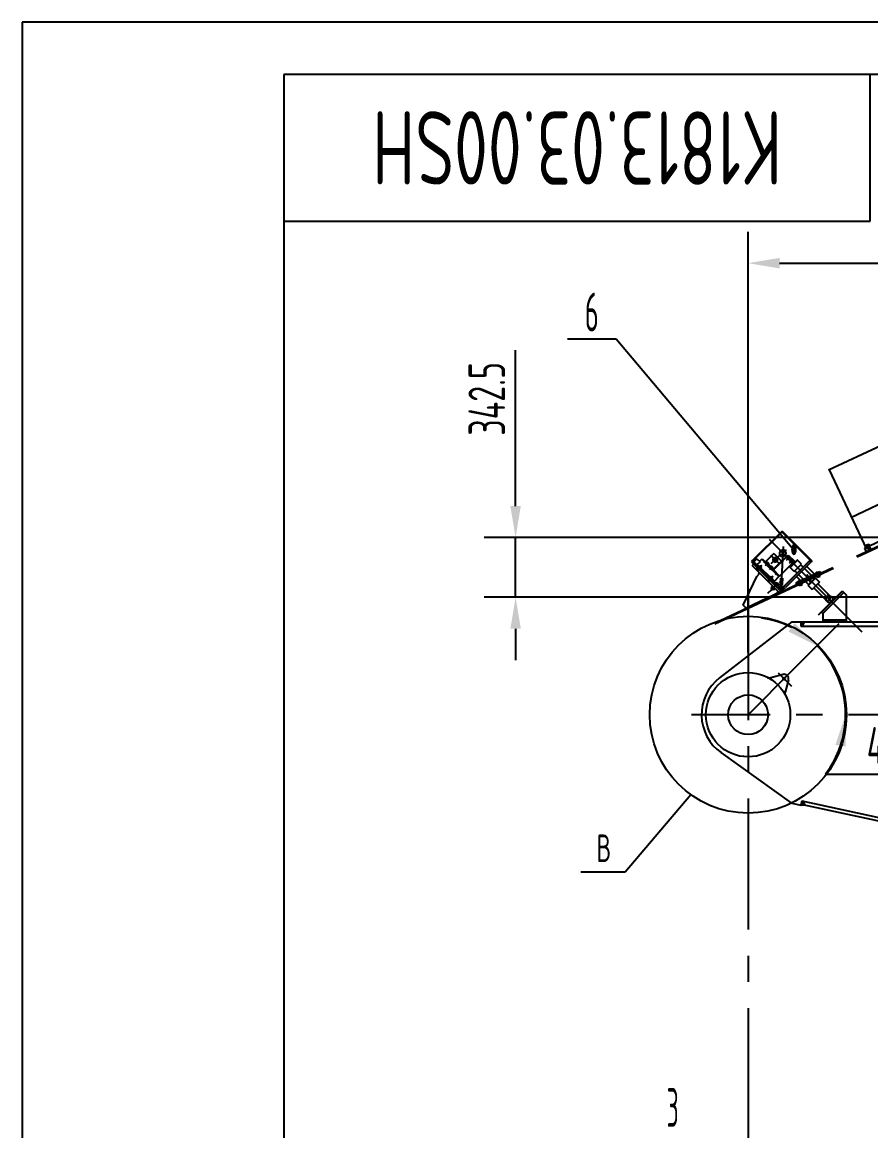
# Model space of a CAD drawing. Header units: millimetres. Extents: x -44903 to -2851, y -697 to 17820.
# Drawn here: x -44903 to -40040, y 11468 to 17820 of the extents above; entities that cross this region are included whole.
import ezdxf
from ezdxf.enums import TextEntityAlignment as Align

# ---------------------------------------------------------------- set-up
doc = ezdxf.new("R2010")
doc.units = ezdxf.units.MM
doc.header["$LTSCALE"] = 600
for name, pattern in [('F', [0.75, 0.5, -0.25]), ('G', [2, 1.25, -0.25, 0.25, -0.25]), ('K', [2.5, 1.25, -0.25, 0.25, -0.25, 0.25, -0.25])]:
    doc.linetypes.add(name, pattern=pattern)
for name, color, linetype in [('01', 7, 'Continuous'), ('02', 1, 'Continuous'), ('04', 2, 'F'), ('05', 142, 'G'), ('07', 6, 'K'), ('08', 1, 'Continuous'), ('11', 3, 'Continuous')]:
    doc.layers.add(name, color=color, linetype=linetype)
doc.styles.get("Standard").update_dxf_attribs({"font": 'isocp', "width": 0.707, "bigfont": 'intecad.shx'})
doc.dimstyles.new('INTE', dxfattribs={"dimscale": 60, "dimtxt": 3.5, "dimasz": 3, "dimexe": 3, "dimexo": 0, "dimgap": 1, "dimtad": 1, "dimdec": 3, "dimdsep": 46, "dimtxsty": 'Standard', "dimcen": 0, "dimclrd": 1, "dimclre": 1, "dimclrt": 3, "dimaunit": 1, "dimadec": 0, "dimazin": 0, "dimtfac": 1, "dimtdec": 3, "dimtmove": 0, "dimatfit": 0, "dimfxl": 1, "dimarcsym": 0})
doc.dimstyles.new('INTE$2', dxfattribs={"dimscale": 60, "dimtxt": 3.5, "dimasz": 3, "dimexe": 3, "dimexo": 0, "dimgap": 1, "dimtad": 1, "dimtih": 1, "dimtoh": 1, "dimdec": 3, "dimdsep": 46, "dimtxsty": 'Standard', "dimcen": 0, "dimclrd": 1, "dimclre": 1, "dimclrt": 3, "dimaunit": 1, "dimadec": 0, "dimazin": 0, "dimtfac": 1, "dimtdec": 3, "dimtmove": 0, "dimatfit": 0, "dimfxl": 1, "dimarcsym": 0})

# ---------------------------------------------------------------- blocks, each defined once
blk = doc.blocks.new('*D89')
at = {"layer": '08', "color": 1, "lineweight": -2}
for p, q in [((-40743.2, 14208.7), (-40743.2, 16619.2)), ((-33733.2, 15119.4), (-33733.2, 16619.2)), ((-40563.2, 16439.2), (-33913.2, 16439.2))]:
    blk.add_line(p, q, dxfattribs=at)
at = {"layer": '08', "color": 1}
for points in [[(-40563.2, 16469.2), (-40563.2, 16409.2), (-40743.2, 16439.2)], [(-33913.2, 16469.2), (-33913.2, 16409.2), (-33733.2, 16439.2)]]:
    blk.add_solid(points, dxfattribs=at)
at = {"layer": 'DEFPOINTS', "color": 0}
for p in [(-33733.2, 16439.2), (-33733.2, 15119.4), (-40743.2, 14208.7)]:
    blk.add_point(p, dxfattribs=at)
at = {"layer": '08', "color": 3, "insert": (-36235.8, 16604.2), "char_height": 210, "attachment_point": 5}
blk.add_mtext('7010%%p0.5', dxfattribs=at)
blk = doc.blocks.new('*D91')
at = {"layer": '08', "color": 1, "lineweight": -2}
for p, q in [((-42075.7, 15047.4), (-42075.7, 15940.1)), ((-36209.9, 14867.4), (-42255.7, 14867.4)), ((-42075.7, 14524.9), (-42075.7, 14867.4)), ((-37334.2, 14524.9), (-42255.7, 14524.9)), ((-42075.7, 14344.9), (-42075.7, 14164.9))]:
    blk.add_line(p, q, dxfattribs=at)
at = {"layer": '08', "color": 1}
for points in [[(-42105.7, 15047.4), (-42045.7, 15047.4), (-42075.7, 14867.4)], [(-42105.7, 14344.9), (-42045.7, 14344.9), (-42075.7, 14524.9)]]:
    blk.add_solid(points, dxfattribs=at)
at = {"layer": 'DEFPOINTS', "color": 0}
for p in [(-42075.7, 14867.4), (-36209.9, 14867.4), (-37334.2, 14524.9)]:
    blk.add_point(p, dxfattribs=at)
at = {"layer": '08', "color": 3, "insert": (-42240.7, 15661.7), "char_height": 210, "attachment_point": 5, "rotation": 90}
blk.add_mtext('342.5', dxfattribs=at)
blk = doc.blocks.new('*D107')
at = {"layer": '08', "color": 1, "lineweight": -2}
for p, q in [((-40486.6, 14108.5), (-40220.8, 14374.3)), ((-40300.4, 13511.1), (-39733.1, 13511.1))]:
    blk.add_line(p, q, dxfattribs=at)
for start, end in [(63.53749, 82.07498), (360, 45), (322.41632, 360), (322.92502, 341.46251)]:
    blk.add_arc((-40743.2, 13851.9), 558.8, start, end, dxfattribs=at)
at = {"layer": '08', "color": 1}
for points in [[(-40476.7, 14376.5), (-40511.7, 14327.8), (-40348.1, 14247)], [(-40243, 13679.1), (-40183.8, 13669.4), (-40184.4, 13851.9)]]:
    blk.add_solid(points, dxfattribs=at)
at = {"layer": 'DEFPOINTS', "color": 0}
for p in [(-40486.6, 14108.5), (-40259.3, 14131.3), (-41068.3, 13851.9), (-40743.2, 13851.9), (-22617.3, 13851.9)]:
    blk.add_point(p, dxfattribs=at)
at = {"layer": '08', "color": 3, "insert": (-39926.8, 13676.1), "char_height": 210, "attachment_point": 5}
blk.add_mtext('45°', dxfattribs=at)
blk = doc.blocks.new('*D114')
at = {"layer": '08', "color": 1, "lineweight": -2}
blk.add_line((-27154.4, 16020.6), (-27444.7, 16174.6), dxfattribs=at)
for start, end in [(154.21976, 163.98138), (168.06136, 177.84106)]:
    blk.add_arc((-23065.2, 13851.9), 4777.3, start, end, dxfattribs=at)
at = {"layer": '08', "color": 1}
for points in [[(-27393.8, 15943.2), (-27340.2, 15916.1), (-27285.7, 16090.2)], [(-27809.1, 14031.3), (-27869.1, 14032.5), (-27842.5, 13851.9)]]:
    blk.add_solid(points, dxfattribs=at)
at = {"layer": 'DEFPOINTS', "color": 0}
for p in [(-27154.4, 16020.6), (-27592.3, 15377.7), (-41068.3, 13851.9), (-23065.2, 13851.9), (-22617.3, 13851.9)]:
    blk.add_point(p, dxfattribs=at)
at = {"layer": '08', "color": 3, "insert": (-27701.2, 15005.2), "char_height": 210, "attachment_point": 5}
blk.add_mtext('28°', dxfattribs=at)
blk = doc.blocks.new('*U186')
at = {"layer": '01'}
for p, q in [((-9.2, 3.1), (-9.2, 0)), ((0, 3.1), (-9.2, 3.1)), ((-9.2, 0), (0, 0)), ((0, 0), (-1.8, 3.1)), ((0, 3.1), (1.8, 0)), ((0, 3.1), (9.2, 3.1)), ((9.2, 0), (0, 0)), ((9.2, 3.1), (9.2, 0))]:
    blk.add_line(p, q, dxfattribs=at)
at = {"layer": '05'}
blk.add_line((0, 5.2), (0, -2.1), dxfattribs=at)
blk = doc.blocks.new('*U185')
at = {"layer": '01'}
for p, q in [((-10.8, 0), (-10.8, 10)), ((-10.8, 10), (0, 10)), ((-10.8, 6), (0, 6)), ((0, 10), (0, 0)), ((0, -10), (0, 0)), ((-10.8, 0), (-10.8, -10)), ((-10.8, -6), (0, -6)), ((-10.8, -10), (0, -10))]:
    blk.add_line(p, q, dxfattribs=at)
at = {"layer": '05'}
blk.add_line((-11.9, 0), (1.1, 0), dxfattribs=at)
blk = doc.blocks.new('*U187')
at = {"layer": '01'}
for p, q in [((-5.2, 0), (-5.2, 5.5)), ((-5.2, 5.5), (0, 5.5)), ((-5.2, 3), (0, 3)), ((0, 5.5), (0, 0)), ((0, -5.5), (0, 0)), ((-5.2, 0), (-5.2, -5.5)), ((-5.2, -3), (0, -3)), ((-5.2, -5.5), (0, -5.5))]:
    blk.add_line(p, q, dxfattribs=at)
at = {"layer": '05'}
blk.add_line((-6.3, 0), (1.1, 0), dxfattribs=at)
blk = doc.blocks.new('*U188')
at = {"layer": '01'}
for p, q in [((-4.6, 1.6), (-4.6, 0)), ((0, 1.6), (-4.6, 1.6)), ((-4.6, 0), (0, 0)), ((0, 0), (-0.9, 1.6)), ((0, 1.6), (0.9, 0)), ((0, 1.6), (4.6, 1.6)), ((4.6, 0), (0, 0)), ((4.6, 1.6), (4.6, 0))]:
    blk.add_line(p, q, dxfattribs=at)
at = {"layer": '05'}
blk.add_line((0, 3.7), (0, -2.1), dxfattribs=at)
blk = doc.blocks.new('*U184')
at = {"layer": '01'}
for p, q in [((0, 8.9), (-8, 4.3)), ((-8, 4.3), (-8, 0)), ((-8, -4.3), (-8, 0)), ((8, 4.3), (0, 8.9)), ((8, 0), (8, 4.3)), ((8, 0), (8, -4.3)), ((0, -8.9), (-8, -4.3)), ((8, -4.3), (0, -8.9))]:
    blk.add_line(p, q, dxfattribs=at)
at = {"layer": '05'}
for p, q in [((-9.9, 0), (9.3, 0)), ((0, -10.7), (0, 10.3))]:
    blk.add_line(p, q, dxfattribs=at)
blk = doc.blocks.new('*U197')
at = {"layer": '01'}
for p, q in [((-9.2, 3.1), (-9.2, 0)), ((0, 3.1), (-9.2, 3.1)), ((-9.2, 0), (0, 0)), ((0, 0), (-1.8, 3.1)), ((0, 3.1), (1.8, 0)), ((0, 3.1), (9.2, 3.1)), ((9.2, 0), (0, 0)), ((9.2, 3.1), (9.2, 0))]:
    blk.add_line(p, q, dxfattribs=at)
at = {"layer": '05'}
blk.add_line((0, 5.2), (0, -2.1), dxfattribs=at)
blk = doc.blocks.new('*U213', base_point=(251.96, 168.31))
at = {"layer": '01'}
for p, q in [((251.96, 168.31), (251.96, 182.31)), ((195.96, 168.31), (251.96, 168.31))]:
    blk.add_line(p, q, dxfattribs=at)
blk = doc.blocks.new('*U214')
at = {"layer": '04'}
blk.add_blockref('*U213', (0, 0), dxfattribs=at)
blk = doc.blocks.new('*U215')
at = {"layer": '01'}
for points in [[(415, 292), (25, 292)], [(25, 292), (25, 5)]]:
    blk.add_lwpolyline(points, dxfattribs=at)
at = {"layer": '02'}
for points in [[(420, 297), (0, 297)], [(0, 297), (0, 0)]]:
    blk.add_lwpolyline(points, dxfattribs=at)

msp = doc.modelspace()

# ---------------------------------------------------------------- hatches: boundary and pattern name
at = {"layer": '01'}
for points in [[(-40547.0654, 14901.4243), (-40548.1261, 14900.3636), (-40550.2474, 14902.4849)], [(-40425.3337, 14699.3011), (-40429.0879, 14699.3011), (-40427.2108, 14697.424)], [(-40680.4926, 14667.1559), (-40675.7589, 14662.4222), (-40681.8033, 14656.3777)], [(-40463.7362, 14660.8986), (-40463.7362, 14664.6528), (-40461.8591, 14662.7757)], [(-40432.2044, 14384.9243), (-40441.2044, 14384.9243), (-40441.2044, 14359.9243), (-40432.2044, 14359.9243)], [(-40419.947, 13335.3813), (-40432.2044, 13338.0455), (-40441.2044, 13333.9243)]]:
    msp.add_hatch(color=256, dxfattribs=at).paths.add_polyline_path(points)
h = msp.add_hatch(color=256, dxfattribs=at)
h.paths.add_polyline_path([(-40564.9971, 14551.6604), (-40570.5315, 14557.1948), (-40577.8289, 14545.6221)])
h.paths.add_polyline_path([(-40553.4569, 14557.0908), (-40556.5118, 14560.1457), (-40564.9971, 14551.6604)])
h.paths.add_polyline_path([(-40541.9437, 14562.5086), (-40561.2066, 14564.8405), (-40553.4569, 14557.0908)])
at = {"layer": '01', "linetype": 'Continuous'}
msp.add_hatch(color=7, dxfattribs=at).paths.add_polyline_path([(-40420.5136, 14384.9243), (-40432.2044, 14384.9243), (-40432.2044, 14359.9243)])
at = {"layer": '01'}
h = msp.add_hatch(color=256, dxfattribs=at)
h.paths.add_polyline_path([(-40419.947, 13335.3813), (-40441.2044, 13333.9243), (-40435.7356, 13359.28), (-40427.9549, 13357.5888), (-40427.9556, 13357.5855)])
h.paths.add_polyline_path([(-40432.2044, 13338.0455), (-40419.947, 13335.3813), (-40427.9556, 13357.5855)])

# ---------------------------------------------------------------- linework, layer by layer
for p, q in [((-40543.1997, 14082.5477), (-40613.7569, 14063.6419)), ((-40512.5811, 14051.929), (-40531.4868, 13981.3719))]:
    msp.add_line(p, q)
for centre, radius in [((-40743.2044, 13851.9243), 241.5), ((-40536.7292, 14058.3995), 6.5)]:
    msp.add_circle(centre, radius)
for centre, start, end in [((-40620.2274, 14087.7901), 242.46310164, 285), ((-40536.7292, 14058.3995), 345, 105), ((-40507.3387, 13974.9014), 165, 207.53689836)]:
    msp.add_arc(centre, 25, start, end)
for p, q in [((-40550.2474, 14902.4849), (-40717.4782, 14735.2542)), ((-40547.0654, 14901.4243), (-40715.3568, 14733.1329)), ((-40550.2474, 14902.4849), (-40547.0654, 14901.4243)), ((-40550.2474, 14902.4849), (-40548.1261, 14900.3636)), ((-40549.1868, 14899.3029), (-40378.774, 14728.8902)), ((-40376.6527, 14731.0115), (-40547.0654, 14901.4243)), ((-40059.7381, 14825.3559), (-40068.7991, 14821.0899)), ((-40068.7991, 14821.0899), (-40065.6043, 14814.3043)), ((-40065.6043, 14814.3043), (-40056.5434, 14818.5703)), ((-40061.9718, 14816.0146), (-40065.1665, 14822.8001)), ((-40061.9718, 14816.0146), (-40051.3227, 14793.3961)), ((-40059.7381, 14825.3559), (-40050.6771, 14829.6219)), ((-40059.7355, 14811.2647), (-40054.3071, 14813.8205)), ((-40047.4824, 14822.8364), (-40056.5434, 14818.5703)), ((-40051.1149, 14821.1261), (-40054.3096, 14827.9117)), ((-40048.8786, 14816.3762), (-40054.3071, 14813.8205)), ((-40051.1149, 14821.1261), (-40040.4658, 14798.5076)), ((-40050.6771, 14829.6219), (-40047.4824, 14822.8364)), ((-40692.7294, 14745.8608), (-40710.4071, 14728.1831)), ((-40692.7294, 14745.8608), (-40675.0518, 14728.1831)), ((-40677.5266, 14730.658), (-40663.3845, 14744.8001)), ((-40598.3307, 14681.1605), (-40512.7708, 14766.7204)), ((-40547.446, 14754.6139), (-40547.1498, 14760.1059)), ((-40543.4518, 14754.3984), (-40543.1527, 14760.0081)), ((-40531.1555, 14749.0428), (-40513.4779, 14766.7204)), ((-40529.8687, 14749.6224), (-40530.2223, 14749.976)), ((-40514.0576, 14765.4336), (-40514.4111, 14765.7872)), ((-40512.7708, 14766.7204), (-40477.4154, 14731.3651)), ((-40461.5055, 14738.0826), (-40502.5177, 14697.0704)), ((-40460.0913, 14738.0826), (-40502.5177, 14695.6562)), ((-40460.0913, 14738.0826), (-40461.5055, 14738.0826)), ((-40437.4639, 14715.4552), (-40460.0913, 14738.0826)), ((-40387.2593, 14737.3755), (-40427.2108, 14697.424)), ((-40051.3227, 14793.3961), (-40045.8943, 14795.9518)), ((-40040.4658, 14798.5076), (-40045.8943, 14795.9518)), ((-40040.4658, 14798.5076), (-40045.8943, 14795.9518)), ((-40717.4782, 14735.2542), (-40724.5492, 14728.1831)), ((-40724.5492, 14728.1831), (-40553.4569, 14557.0908)), ((-40711.8213, 14715.4552), (-40720.3066, 14706.9699)), ((-40564.9971, 14551.6604), (-40720.3066, 14706.9699)), ((-40571.1071, 14588.8831), (-40717.4782, 14735.2542)), ((-40717.4782, 14735.2542), (-40580.2995, 14598.0755)), ((-40675.0518, 14728.1831), (-40692.7294, 14710.5054)), ((-40690.9793, 14688.9564), (-40688.1509, 14691.7848)), ((-40683.1658, 14681.1428), (-40690.9793, 14688.9564)), ((-40686.3655, 14689.9993), (-40689.1939, 14687.1709)), ((-40682.1228, 14685.7567), (-40684.9513, 14682.9283)), ((-40683.1658, 14681.1428), (-40680.3374, 14683.9713)), ((-40672.3648, 14704.0001), (-40668.6878, 14707.677)), ((-40664.4452, 14703.4344), (-40668.6878, 14707.677)), ((-40668.1221, 14699.7574), (-40664.4452, 14703.4344)), ((-40645.4562, 14718.3865), (-40643.3349, 14720.5078)), ((-40640.86, 14713.7903), (-40644.6899, 14709.9604)), ((-40644.6899, 14709.9604), (-40642.5686, 14707.8391)), ((-40640.4473, 14705.7178), (-40642.5686, 14707.8391)), ((-40636.6174, 14709.5477), (-40640.4473, 14705.7178)), ((-40632.7459, 14725.4753), (-40635.5744, 14722.6468)), ((-40633.7889, 14720.8614), (-40630.9605, 14723.6898)), ((-40628.8392, 14721.5685), (-40632.7459, 14725.4753)), ((-40629.5463, 14716.6188), (-40626.7179, 14719.4472)), ((-40628.8392, 14721.5685), (-40624.9324, 14717.6617)), ((-40624.9324, 14717.6617), (-40627.7608, 14714.8333)), ((-40618.2326, 14691.1629), (-40622.0625, 14687.333)), ((-40622.0625, 14687.333), (-40619.9412, 14685.2117)), ((-40617.8199, 14683.0904), (-40619.9412, 14685.2117)), ((-40613.9899, 14686.9203), (-40617.8199, 14683.0904)), ((-40610.1185, 14702.8479), (-40612.947, 14700.0194)), ((-40611.1615, 14698.234), (-40608.3331, 14701.0624)), ((-40606.2118, 14698.9411), (-40610.1185, 14702.8479)), ((-40609.3937, 14682.3241), (-40607.2724, 14684.4454)), ((-40606.9189, 14693.9913), (-40604.0904, 14696.8198)), ((-40606.2118, 14698.9411), (-40602.305, 14695.0343)), ((-40602.305, 14695.0343), (-40605.1334, 14692.2059)), ((-40562.9753, 14645.8052), (-40598.3307, 14681.1605)), ((-40477.4154, 14731.3651), (-40562.9753, 14645.8052)), ((-40535.7517, 14588.8831), (-40391.5019, 14733.1329)), ((-40384.4309, 14726.0618), (-40528.6807, 14581.812)), ((-40502.5177, 14695.6562), (-40502.5177, 14697.0704)), ((-40479.8903, 14673.0288), (-40502.5177, 14695.6562)), ((-40489.9172, 14709.6709), (-40494.5134, 14714.2671)), ((-40479.8903, 14673.0288), (-40437.4639, 14715.4552)), ((-40474.106, 14725.4821), (-40478.7022, 14730.0783)), ((-40457.97, 14693.5349), (-40478.4761, 14673.0288)), ((-40475.2941, 14676.2108), (-40461.8591, 14662.7757)), ((-40457.97, 14693.5349), (-40437.4639, 14714.041)), ((-40427.2108, 14697.424), (-40440.6459, 14710.859)), ((-40437.4639, 14714.041), (-40437.4639, 14715.4552)), ((-40429.0879, 14699.3011), (-40425.3337, 14699.3011)), ((-40420.1398, 14690.3529), (-40379.7275, 14649.9406)), ((-40384.4309, 14726.0618), (-40391.5019, 14733.1329)), ((-40378.774, 14728.8902), (-40376.6527, 14731.0115)), ((-40772.0976, 14480.1608), (-40693.4365, 14644.7445)), ((-40693.4365, 14644.7445), (-40675.7589, 14662.4222)), ((-40681.8033, 14656.3777), (-40680.4926, 14667.1559)), ((-40628.0468, 14626.0239), (-40625.2184, 14628.8523)), ((-40620.2333, 14618.2103), (-40628.0468, 14626.0239)), ((-40623.433, 14627.0668), (-40626.2614, 14624.2384)), ((-40619.1903, 14622.8242), (-40622.0188, 14619.9958)), ((-40620.2333, 14618.2103), (-40617.4049, 14621.0387)), ((-40609.4322, 14641.0675), (-40605.7553, 14644.7445)), ((-40605.7553, 14644.7445), (-40601.5127, 14640.5019)), ((-40605.1896, 14636.8249), (-40601.5127, 14640.5019)), ((-40564.3895, 14645.8052), (-40596.2094, 14613.9854)), ((-40582.0778, 14610.4604), (-40587.3811, 14605.1571)), ((-40574.9961, 14603.3788), (-40582.0778, 14610.4604)), ((-40548.2053, 14609.6829), (-40558.1472, 14611.0289)), ((-40461.8591, 14662.7757), (-40526.5593, 14598.0755)), ((-40478.4761, 14673.0288), (-40479.8903, 14673.0288)), ((-40463.7362, 14664.6528), (-40463.7362, 14660.8986)), ((-40456.3191, 14616.7416), (-40451.795, 14618.8705)), ((-40455.2272, 14614.4212), (-40456.3191, 14616.7416)), ((-40454.788, 14655.7047), (-40426.8419, 14627.7585)), ((-40447.2709, 14620.9994), (-40451.795, 14618.8705)), ((-40446.1781, 14618.6772), (-40447.2709, 14620.9994)), ((-40419.3423, 14620.259), (-40396.0981, 14597.0148)), ((-40399.2801, 14592.4186), (-40356.8537, 14634.845)), ((-40378.774, 14614.3389), (-40399.2801, 14593.8328)), ((-40378.774, 14614.3389), (-40358.2679, 14634.845)), ((-40334.2263, 14612.2176), (-40376.6527, 14569.7912)), ((-40372.2201, 14642.4333), (-40361.4499, 14631.663)), ((-40358.2679, 14634.845), (-40356.8537, 14634.845)), ((-40356.8537, 14634.845), (-40334.2263, 14612.2176)), ((-40354.9787, 14664.4294), (-40350.4546, 14666.5583)), ((-40353.8859, 14662.1072), (-40354.9787, 14664.4294)), ((-40354.7324, 14590.2973), (-40334.2263, 14610.8034)), ((-40345.9305, 14668.6872), (-40350.4546, 14666.5583)), ((-40343.0459, 14650.8143), (-40350.0131, 14647.5358)), ((-40350.0131, 14647.5358), (-40348.9061, 14645.1832)), ((-40349.9783, 14644.6787), (-40341.9389, 14648.4618)), ((-40347.2533, 14638.8878), (-40349.9783, 14644.6787)), ((-40348.9061, 14645.1832), (-40341.9389, 14648.4618)), ((-40339.2139, 14642.6709), (-40347.2533, 14638.8878)), ((-40346.463, 14646.3329), (-40343.738, 14640.542)), ((-40344.8385, 14666.3668), (-40345.9305, 14668.6872)), ((-40341.9389, 14648.4618), (-40344.4042, 14650.1752)), ((-40343.0459, 14650.8143), (-40336.0788, 14654.0929)), ((-40343.0459, 14650.8143), (-40340.5807, 14649.1009)), ((-40333.8995, 14652.2449), (-40341.9389, 14648.4618)), ((-40334.9718, 14651.7403), (-40341.9389, 14648.4618)), ((-40339.2139, 14642.6709), (-40331.1745, 14646.454)), ((-40337.4148, 14650.5907), (-40334.6898, 14644.7998)), ((-40336.0788, 14654.0929), (-40334.9718, 14651.7403)), ((-40334.2263, 14612.2176), (-40334.2263, 14610.8034)), ((-40331.1745, 14646.454), (-40333.8995, 14652.2449)), ((-40553.4569, 14557.0908), (-40754.4161, 14462.4794)), ((-40609.9272, 14576.933), (-40612.8264, 14574.0338)), ((-40612.8264, 14574.0338), (-40608.5837, 14569.7912)), ((-40604.3411, 14565.5485), (-40608.5837, 14569.7912)), ((-40601.4419, 14568.4477), (-40604.3411, 14565.5485)), ((-40587.3811, 14605.1571), (-40580.2995, 14598.0755)), ((-40584.5421, 14602.3181), (-40579.2388, 14607.6214)), ((-40573.2178, 14590.9938), (-40580.2995, 14598.0755)), ((-40570.5315, 14557.1948), (-40577.8289, 14545.6221)), ((-40576.0568, 14593.8328), (-40570.7535, 14599.1361)), ((-40574.9961, 14603.3788), (-40567.9145, 14596.2971)), ((-40567.9145, 14596.2971), (-40573.2178, 14590.9938)), ((-40564.9971, 14551.6604), (-40556.5118, 14560.1457)), ((-40558.4056, 14579.2892), (-40562.3998, 14579.5046)), ((-40561.2066, 14564.8405), (-40541.9437, 14562.5086)), ((-40552.2431, 14581.3665), (-40559.765, 14590.222)), ((-40548.2946, 14608.4883), (-40558.3012, 14608.6352)), ((-40548.277, 14609.6882), (-40558.2836, 14609.8351)), ((-40556.7164, 14592.8116), (-40549.1944, 14583.9561)), ((-40548.3593, 14607.2892), (-40552.8005, 14607.3544)), ((-40550.5539, 14594.8889), (-40546.5597, 14594.6735)), ((-40444.3864, 14603.1266), (-40451.3535, 14599.848)), ((-40451.3535, 14599.848), (-40450.2465, 14597.4955)), ((-40451.3187, 14596.9909), (-40443.2793, 14600.774)), ((-40448.5937, 14591.2001), (-40451.3187, 14596.9909)), ((-40450.2465, 14597.4955), (-40443.2793, 14600.774)), ((-40440.5543, 14594.9831), (-40448.5937, 14591.2001)), ((-40447.8034, 14598.6451), (-40445.0784, 14592.8542)), ((-40444.3864, 14603.1266), (-40444.6376, 14600.1349)), ((-40444.3864, 14603.1266), (-40437.4192, 14606.4051)), ((-40435.2399, 14604.5571), (-40443.2793, 14600.774)), ((-40436.3122, 14604.0526), (-40443.2793, 14600.774)), ((-40443.2793, 14600.774), (-40443.0281, 14603.7657)), ((-40440.5543, 14594.9831), (-40432.5149, 14598.7662)), ((-40438.7552, 14602.9029), (-40436.0302, 14597.1121)), ((-40437.4192, 14606.4051), (-40436.3122, 14604.0526)), ((-40432.5149, 14598.7662), (-40435.2399, 14604.5571)), ((-40399.2801, 14593.8328), (-40399.2801, 14592.4186)), ((-40399.2801, 14592.4186), (-40376.6527, 14569.7912)), ((-40376.6527, 14569.7912), (-40375.2385, 14569.7912)), ((-40354.7324, 14590.2973), (-40375.2385, 14569.7912)), ((-40201.9973, 14559.8917), (-40322.4251, 14439.4639)), ((-40194.9263, 14552.8206), (-40315.3541, 14432.3928)), ((-40201.9973, 14559.8917), (-40194.9263, 14552.8206)), ((-40194.9263, 14552.8206), (-40180.7841, 14538.6785)), ((-40308.0679, 14523.8247), (-40309.4776, 14522.415)), ((-40296.6398, 14512.3967), (-40308.0679, 14523.8247)), ((-40288.2598, 14543.6328), (-40286.8501, 14545.0424)), ((-40276.8318, 14532.2047), (-40288.2598, 14543.6328)), ((-40180.7841, 14538.6785), (-40180.7841, 14384.9243)), ((-40754.4161, 14462.4794), (-40772.0976, 14480.1608)), ((-40322.4251, 14439.4639), (-40315.3541, 14432.3928)), ((-40315.3541, 14432.3928), (-40315.3541, 14384.9243)), ((-40492.2044, 14384.9243), (-40906.9763, 14062.7982)), ((-40492.2044, 14384.9243), (-33381.9156, 14384.9243)), ((-40441.2044, 14384.9243), (-40441.2044, 14359.9243)), ((-40315.3541, 14394.9243), (-40180.7841, 14394.9243)), ((-40315.3541, 14384.9243), (-40180.7841, 14384.9243)), ((-40492.2044, 13344.9243), (-40898.2522, 13634.5555)), ((-40492.2044, 13344.9243), (-40441.2044, 13333.9243)), ((-40435.7361, 13359.2774), (-40441.2044, 13333.9243)), ((-40435.7356, 13359.28), (-34137.8203, 11990.3898)), ((-40432.2044, 13338.0455), (-40427.9556, 13357.5855)), ((-40427.9556, 13357.5855), (-40419.947, 13335.3813)), ((-40441.2044, 13333.9243), (-40432.2044, 13338.0455)), ((-40441.2044, 13333.9243), (-40419.947, 13335.3813)), ((-40432.2044, 13338.0455), (-34142.0682, 11970.8461))]:
    msp.add_line(p, q, dxfattribs=at)
at = {"layer": '01', "color": 7, "linetype": 'Continuous'}
for p, q in [((-40665.5058, 14742.6788), (-40566.5109, 14643.6838)), ((-40663.3845, 14744.8001), (-40564.3895, 14645.8052)), ((-40595.6052, 14776.0157), (-40645.1026, 14726.5183)), ((-40595.6052, 14776.0157), (-40551.7645, 14732.1751)), ((-40543.4518, 14754.3984), (-40547.446, 14754.6139)), ((-40531.1555, 14749.0428), (-40530.802, 14748.6892)), ((-40513.4779, 14766.7204), (-40513.1243, 14766.3669)), ((-40679.648, 14701.6666), (-40690.6081, 14712.6268)), ((-40603.9875, 14626.0062), (-40679.648, 14701.6666)), ((-40645.4562, 14718.3865), (-40609.3937, 14682.3241)), ((-40642.2742, 14729.3467), (-40598.4336, 14685.5061)), ((-40551.7645, 14732.1751), (-40601.262, 14682.6776)), ((-40495.4466, 14713.3339), (-40490.8504, 14708.7377)), ((-40477.769, 14731.0115), (-40473.1728, 14726.4153)), ((-40363.3817, 14657.6364), (-40408.1189, 14702.3737)), ((-40594.088, 14616.1067), (-40603.9875, 14626.0062)), ((-40468.788, 14608.0098), (-40331.2674, 14672.7562)), ((-40443.1877, 14620.0627), (-40466.8088, 14643.6838)), ((-40327.0096, 14663.708), (-40464.543, 14598.9889)), ((-40331.2674, 14672.7562), (-40327.0096, 14663.708)), ((-40553.907, 14608.5707), (-40554.4762, 14598.0195)), ((-40552.8005, 14607.3544), (-40553.3075, 14597.9565)), ((-40468.788, 14608.0098), (-40464.5301, 14598.9615)), ((-40366.0461, 14578.9836), (-40296.2171, 14509.1546)), ((-40343.4187, 14601.611), (-40273.5897, 14531.782)), ((-40441.2044, 14359.9243), (-33443.592, 14359.9243)), ((-40432.2044, 14384.9243), (-40432.2044, 14359.9243)), ((-40432.2044, 14359.9243), (-40420.5136, 14384.9243))]:
    msp.add_line(p, q, dxfattribs=at)
msp.add_circle((-40587.827, 14739.9533), 10, dxfattribs=at)
at = {"layer": '01'}
for centre, radius in [((-40558.2277, 14610.4344), 0.6), ((-40553.8918, 14597.988), 0.5852), ((-40553.3861, 14607.363), 0.5852), ((-40277.6577, 14513.2226), 19), ((-40277.6577, 14513.2226), 5), ((-40743.2044, 13851.9243), 114)]:
    msp.add_circle(centre, radius, dxfattribs=at)
for centre, radius, start, end in [((-40544.237, 14776.9735), 19, 272.94793723, 260.8700203), ((-40545.1527, 14759.9982), 2, 353.61070622, 176.91234872), ((-40553.4294, 14606.5607), 35, 225, 315), ((-40553.4294, 14606.5607), 25, 225, 272.26686148), ((-40554.9106, 14579.1007), 7.5, 176.91234872, 40.34488527), ((-40554.0488, 14595.0774), 7.5, 91.38742798, 220.34488527), ((-40558.2924, 14609.2352), 0.6, 89.15895403, 269.15895403), ((-40554.9106, 14579.1007), 3.5, 176.91234872, 40.34488527), ((-40554.0488, 14595.0774), 3.5, 96.53726183, 220.34488527), ((-40554.0488, 14595.0774), 3.5, 356.91234872, 77.2874356), ((-40554.0488, 14595.0774), 7.5, 356.91234872, 82.43726945), ((-40548.3505, 14607.8891), 0.6, 269.15895407, 86.91234871), ((-40548.2858, 14609.0883), 0.6, 269.15895403, 89.15895403), ((-40553.4294, 14606.5607), 25, 282.41108147, 315), ((-40743.2044, 13851.9243), 267, 127.83414814, 234.49998553)]:
    msp.add_arc(centre, radius, start, end, dxfattribs=at)
at = {"layer": '02'}
for p, q in [((-41499.7434, 16002.8117), (-41778.7434, 16002.8117)), ((-40480.6369, 14795.1163), (-41499.7434, 16002.8117)), ((-40050.237, 14793.9072), (-40058.6498, 14811.7758)), ((-40041.5515, 14797.9965), (-40049.9643, 14815.8651)), ((-41070.5978, 13392.8796), (-41447.9801, 12950.228)), ((-41447.9801, 12950.228), (-41700.9273, 12950.228))]:
    msp.add_line(p, q, dxfattribs=at)
at = {"layer": '02', "color": 1, "linetype": 'Continuous'}
msp.add_circle((-40743.2044, 13851.9243), 563.8337, dxfattribs=at)
at = {"layer": '05'}
for p, q in [((-40089.4539, 14325.0188), (-40695.8901, 14931.455)), ((-40061.0437, 14828.1289), (-40044.3826, 14792.741)), ((-40563.4565, 14764.3238), (-40612.1975, 14715.5828)), ((-40563.0567, 14795.7931), (-40525.4173, 14758.1538)), ((-40525.4173, 14795.7931), (-40563.0567, 14758.1538)), ((-40523.357, 14738.4565), (-40503.4284, 14758.3851)), ((-40487.9887, 14738.4695), (-40502.9046, 14723.5536)), ((-40679.4556, 14705.3944), (-40696.6825, 14688.1676)), ((-40689.2399, 14682.8823), (-40664.057, 14708.0651)), ((-40626.6719, 14723.7358), (-40628.8146, 14721.5931)), ((-40604.0445, 14701.1084), (-40606.1872, 14698.9657)), ((-40600.6389, 14645.6182), (-40626.399, 14619.8582)), ((-40556.9399, 14634.3079), (-40558.6657, 14602.3143)), ((-40546.8842, 14635.0715), (-40548.6817, 14601.7488)), ((-40439.2493, 14592.2099), (-40453.306, 14622.0816)), ((-40382.8032, 14603.7795), (-40407.2733, 14655.7804)), ((-40337.9089, 14639.8976), (-40351.9656, 14669.7694)), ((-40343.9387, 14652.7115), (-40341.0466, 14646.5656)), ((-40743.2044, 14571.3305), (-40743.2044, 4057.2458)), ((-40609.9358, 14568.4391), (-40632.6666, 14545.7083)), ((-40570.6368, 14607.7381), (-40608.9011, 14569.4738)), ((-40603.0102, 14575.3647), (-40581.1352, 14597.2397)), ((-40574.5805, 14603.7944), (-40597.3113, 14581.0636)), ((-40445.2791, 14605.0237), (-40442.387, 14598.8778)), ((-40206.234, 14557.7763), (-40342.4892, 14421.5212)), ((-40486.6354, 14108.4934), (-40743.2044, 13851.9243)), ((-40571.2078, 14092.878), (-40494.1013, 14015.7715)), ((-22617.3033, 13851.9243), (-41068.288, 13851.9243))]:
    msp.add_line(p, q, dxfattribs=at)
at = {"layer": '05', "color": 142, "linetype": 'G'}
for p, q in [((-40542.165, 14815.3857), (-40555.6579, 14565.2472)), ((-40563.4565, 14715.5828), (-40612.1975, 14764.3238)), ((-40609.7473, 14761.8736), (-40565.9067, 14718.033)), ((-40505.6793, 14720.7788), (-40485.7507, 14740.7074)), ((-40653.4057, 14723.6662), (-40644.8775, 14732.1944)), ((-40585.5235, 14655.7839), (-40576.9952, 14664.3122)), ((-40383.8854, 14619.4503), (-40351.3736, 14586.9385)), ((-40286.7396, 14504.1408), (-40269.6775, 14521.2029))]:
    msp.add_line(p, q, dxfattribs=at)
at = {"layer": '05', "color": 4, "linetype": 'G'}
msp.add_line((-40407.2733, 14655.7804), (-40382.8032, 14603.7795), dxfattribs=at)
at = {"layer": '07'}
for p, q in [((-40281.8797, 15254.1484), (-39977.8704, 15397.28)), ((-40279.1489, 15255.4341), (-40064.7517, 14800.0577)), ((-40154.0906, 14982.7263), (-39850.0813, 15125.8579)), ((-40076.485, 14805.7552), (-40067.1984, 14786.0305))]:
    msp.add_line(p, q, dxfattribs=at)
at = {"layer": '07', "color": 6, "linetype": 'K'}
for p, q in [((-40936.5274, 14376.739), (-39607.184, 15002.5867)), ((-40932.9919, 14373.2035), (-39593.4027, 15003.5781)), ((-40076.485, 14805.7552), (-39750.0112, 14959.4633)), ((-40597.625, 14749.7512), (-40601.2113, 14736.367)), ((-40584.2407, 14753.3375), (-40597.625, 14749.7512)), ((-40574.4427, 14743.5396), (-40584.2407, 14753.3375)), ((-40578.029, 14730.1553), (-40574.4427, 14743.5396)), ((-40601.2113, 14736.367), (-40591.4133, 14726.569)), ((-40591.4133, 14726.569), (-40578.029, 14730.1553))]:
    msp.add_line(p, q, dxfattribs=at)
msp.add_circle((-40587.827, 14739.9533), 12, dxfattribs=at)

# ---------------------------------------------------------------- block references
at = {"layer": '02', "rotation": 44.99999999999999}
for p in [(-40513.1243, 14748.6892), (-40495.4466, 14731.0115)]:
    msp.add_blockref('*U184', p, dxfattribs=at)
at = {"layer": '04', "xscale": 60, "yscale": 60, "zscale": 60}
msp.add_blockref('*U215', (-44903.3791, 0), dxfattribs=at)
at = {"layer": '04', "xscale": 60, "yscale": 60}
msp.add_blockref('*U214', (-40043.3791, 16680), dxfattribs=at)
at = {"layer": '07'}
for name, p, rotation in [('*U197', (-40055.2229, 14815.7657), 25.21167276391128), ('*U188', (-40675.0518, 14697.0704), 315), ('*U187', (-40673.9204, 14698.2018), 225), ('*U188', (-40612.1193, 14634.1379), 315), ('*U187', (-40610.9879, 14635.2693), 225), ('*U185', (-40605.6846, 14572.6903), 225), ('*U186', (-40598.0478, 14580.3271), 315)]:
    msp.add_blockref(name, p, dxfattribs=dict(at, rotation=rotation))

# ---------------------------------------------------------------- texts
at = {"layer": '02', "width": 0.605172}
msp.add_text('●', height=60, dxfattribs=at).set_placement((-40498.6369, 14765.1163), (-40462.6369, 14765.1163), align=Align.FIT)
at = {"layer": '11', "width": 0.693834}
msp.add_text('K1813.03.00SH', height=420, rotation=180, dxfattribs=at).set_placement((-40549.7237, 17310), (-42897.0344, 17310), align=Align.FIT)
at = {"layer": '11'}
for s, width, p, p2 in [('6', 0.600695, (-41679.3564, 16047.8117), (-41599.1303, 16047.8117)), ('3', 0.527686, (-41210.0757, 11490.3356), (-41140.5624, 11490.3356))]:
    msp.add_text(s, height=222.7386, dxfattribs=dict(at, width=width)).set_placement(p, p2, align=Align.FIT)
at = {"layer": '11', "insert": (-41612.6333, 13165.7973), "char_height": 157.5, "width": 121.959, "attachment_point": 1}
msp.add_mtext('B', dxfattribs=at)

# ---------------------------------------------------------------- dimensions: what is measured, and where the dimension line sits
at = {"layer": '08'}
dim = msp.add_linear_dim(base=(-33733.2044, 16439.2433), p1=(-40743.2044, 14208.697), p2=(-33733.2044, 15119.3571), angle=0, text='<>%%p0.5', dimstyle='INTE', dxfattribs=at)
dim.commit()
dim.dimension.update_dxf_attribs({"geometry": '*D89', "text_midpoint": (-36235.796, 16439.2433), "dimtype": 160})
for base, line1, line2, picture, middle in [((-27592.256, 15377.7438), ((-27154.4377, 16020.6441), (-23065.2044, 13851.9243)), ((-22617.3033, 13851.9243), (-41068.288, 13851.9243)), '*D114', (-27701.1831, 15005.1907)), ((-40259.2876, 14131.3139), ((-22617.3033, 13851.9243), (-41068.288, 13851.9243)), ((-40486.6354, 14108.4934), (-40743.2044, 13851.9243)), '*D107', (-39926.7695, 13676.1141))]:
    dim = msp.add_angular_dim_2l(base=base, line1=line1, line2=line2, dimstyle='INTE$2', dxfattribs=at)
    dim.commit()
    dim.dimension.update_dxf_attribs({"geometry": picture, "text_midpoint": middle})
dim = msp.add_linear_dim(base=(-42075.7142, 14867.4243), p1=(-37334.2254, 14524.9243), p2=(-36209.8688, 14867.4243), angle=90, dimstyle='INTE', dxfattribs=at)
dim.commit()
dim.dimension.update_dxf_attribs({"geometry": '*D91', "text_midpoint": (-42075.7142, 15661.7496), "dimtype": 160})

doc.saveas('drawing.dxf')
